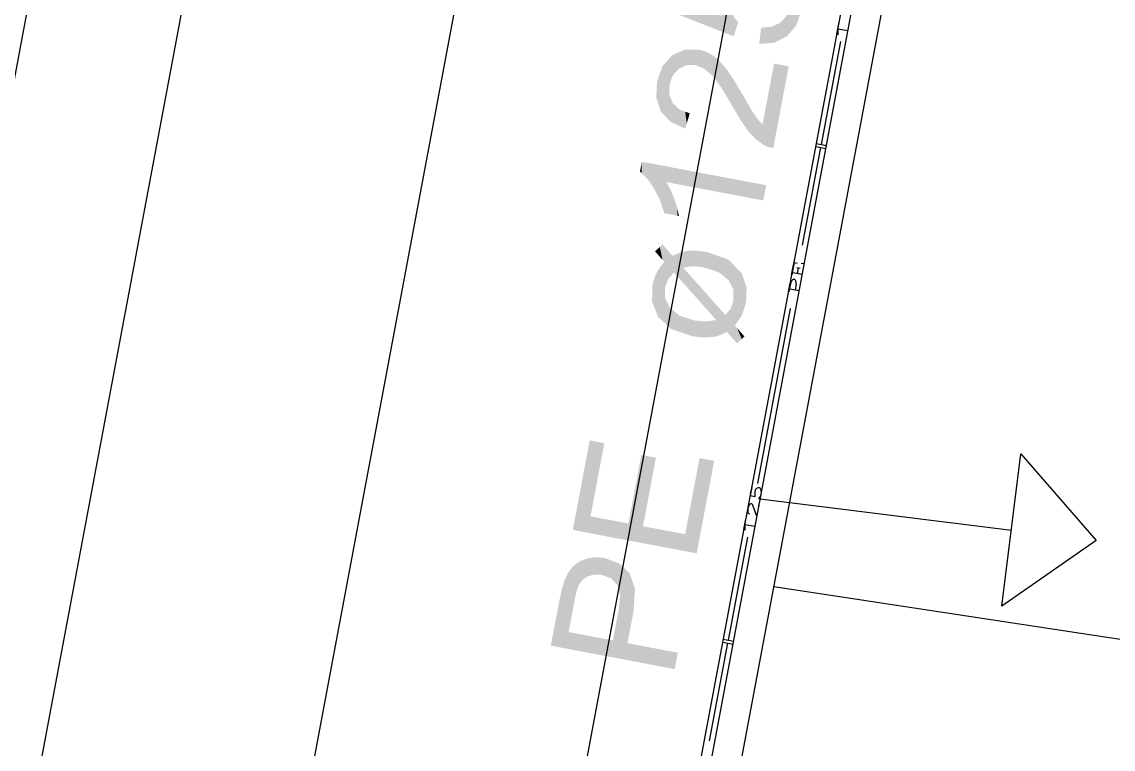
# Model space of a CAD drawing. Header units: inches. Extents: x 0.0008 to 0.0144, y 0.0003 to 0.0113.
# Drawn here: x 0.005938 to 0.006449, y 0.002735 to 0.003075 of the extents above; entities that cross this region are included whole.
import ezdxf

# ---------------------------------------------------------------- set-up
doc = ezdxf.new("R2010")
doc.units = ezdxf.units.IN
doc.header["$MEASUREMENT"] = 0
doc.linetypes.add('STRICHPUNKT', pattern=[25.4, 12.7, -6.35, 0, -6.35])
doc.layers.add('Standard', color=7, linetype='Continuous')

# ---------------------------------------------------------------- blocks, each defined once
blk = doc.blocks.new('*U659')
at = {"layer": 'Standard', "color": 4, "linetype": 'ByBlock'}
for points in [[(0.157439, 0.071407), (0.157416, 0.071665), (0.157439, 0.071683)], [(0.157448, 0.071419), (0.157439, 0.071683), (0.157448, 0.071689)], [(0.157484, 0.07147), (0.157448, 0.071689), (0.157484, 0.071704)], [(0.157539, 0.071506), (0.157484, 0.071704), (0.157539, 0.071725)], [(0.15755, 0.071513), (0.157539, 0.071725), (0.15755, 0.071727)], [(0.157629, 0.071534), (0.15755, 0.071727), (0.157629, 0.071739)], [(0.157642, 0.071534), (0.157629, 0.071739), (0.157642, 0.071741)], [(0.157629, 0.071534), (0.157629, 0.071739), (0.157642, 0.071534)], [(0.157642, 0.071534), (0.157642, 0.071741), (0.157716, 0.07153)], [(0.157716, 0.07153), (0.157716, 0.071735), (0.157748, 0.071518)], [(0.157748, 0.071518), (0.157748, 0.071732), (0.157826, 0.071489)], [(0.157826, 0.071489), (0.157826, 0.071703), (0.157847, 0.071467)], [(0.157847, 0.071467), (0.157847, 0.071695), (0.157899, 0.071413)], [(0.157316, 0.070649), (0.157271, 0.071466), (0.157316, 0.07156)], [(0.15732, 0.070648), (0.157316, 0.07156), (0.15732, 0.071565)], [(0.157316, 0.070649), (0.157316, 0.07156), (0.15732, 0.070648)], [(0.157375, 0.071139), (0.15732, 0.071565), (0.157375, 0.071634)], [(0.157391, 0.071227), (0.157375, 0.071634), (0.157391, 0.071647)], [(0.157416, 0.071338), (0.157391, 0.071647), (0.157416, 0.071665)], [(0.157899, 0.071413), (0.157899, 0.071676), (0.157916, 0.071353)], [(0.157916, 0.071353), (0.157916, 0.071669), (0.157919, 0.071344)], [(0.157919, 0.071344), (0.157919, 0.071667), (0.157933, 0.071297)], [(0.157933, 0.070532), (0.157933, 0.071655), (0.158021, 0.070516)], [(0.157271, 0.070657), (0.157243, 0.071373), (0.157271, 0.071466)], [(0.157271, 0.070657), (0.157271, 0.071466), (0.157316, 0.070649)], [(0.157243, 0.070663), (0.157214, 0.071244), (0.157243, 0.071373)], [(0.157243, 0.070663), (0.157243, 0.071373), (0.157271, 0.070657)], [(0.157933, 0.070532), (0.157919, 0.071132), (0.157933, 0.071297)], [(0.157214, 0.070668), (0.157109, 0.070688), (0.157214, 0.071244)], [(0.157214, 0.070668), (0.157214, 0.071244), (0.157243, 0.070663)], [(0.157916, 0.070535), (0.157899, 0.071027), (0.157916, 0.071118)], [(0.157919, 0.070535), (0.157916, 0.071118), (0.157919, 0.071132)], [(0.157916, 0.070535), (0.157916, 0.071118), (0.157919, 0.070535)], [(0.157919, 0.070535), (0.157919, 0.071132), (0.157933, 0.070532)], [(0.157899, 0.070539), (0.157847, 0.070751), (0.157899, 0.071027)], [(0.157899, 0.070539), (0.157899, 0.071027), (0.157916, 0.070535)], [(0.15732, 0.070648), (0.15732, 0.07085), (0.157375, 0.070638)], [(0.157375, 0.070638), (0.157375, 0.07084), (0.157391, 0.070635)], [(0.157391, 0.070635), (0.157391, 0.070837), (0.157416, 0.07063)], [(0.157416, 0.07063), (0.157416, 0.070832), (0.157439, 0.070626)], [(0.157439, 0.070626), (0.157439, 0.070828), (0.157448, 0.070624)], [(0.157448, 0.070624), (0.157448, 0.070826), (0.157484, 0.070617)], [(0.157484, 0.070617), (0.157484, 0.070819), (0.157539, 0.070607)], [(0.157539, 0.070607), (0.157539, 0.070809), (0.15755, 0.070605)], [(0.15755, 0.070605), (0.15755, 0.070807), (0.157629, 0.07059)], [(0.157629, 0.07059), (0.157629, 0.070792), (0.157642, 0.070587)], [(0.157642, 0.070587), (0.157642, 0.070789), (0.157716, 0.070573)], [(0.157716, 0.070573), (0.157716, 0.070775), (0.157748, 0.070567)], [(0.157748, 0.070567), (0.157748, 0.070769), (0.157826, 0.070552)], [(0.157826, 0.070552), (0.157826, 0.070755), (0.157847, 0.070549)], [(0.157847, 0.070549), (0.157847, 0.070751), (0.157899, 0.070539)], [(0.158021, 0.070516), (0.158021, 0.070718), (0.158044, 0.070511)], [(0.158044, 0.070511), (0.158044, 0.070713), (0.158093, 0.070502)], [(0.158093, 0.070502), (0.158093, 0.070704), (0.15811, 0.070499)], [(0.15811, 0.070499), (0.15811, 0.070701), (0.158583, 0.070409)], [(0.158583, 0.070409), (0.15811, 0.070701), (0.158583, 0.070611)]]:
    blk.add_solid(points, dxfattribs=at)
at = {"layer": 'Standard', "color": 4, "linetype": 'ByBlock', "extrusion": (0, 0, -1)}
for points in [[(-0.157439, 0.071407), (-0.157439, 0.071683), (-0.157448, 0.071419)], [(-0.157448, 0.071419), (-0.157448, 0.071689), (-0.157484, 0.07147)], [(-0.157484, 0.07147), (-0.157484, 0.071704), (-0.157539, 0.071506)], [(-0.157539, 0.071506), (-0.157539, 0.071725), (-0.15755, 0.071513)], [(-0.15755, 0.071513), (-0.15755, 0.071727), (-0.157629, 0.071534)], [(-0.157716, 0.07153), (-0.157642, 0.071741), (-0.157716, 0.071735)], [(-0.157748, 0.071518), (-0.157716, 0.071735), (-0.157748, 0.071732)], [(-0.157826, 0.071489), (-0.157748, 0.071732), (-0.157826, 0.071703)], [(-0.157847, 0.071467), (-0.157826, 0.071703), (-0.157847, 0.071695)], [(-0.157899, 0.071413), (-0.157847, 0.071695), (-0.157899, 0.071676)], [(-0.15732, 0.07085), (-0.15732, 0.071565), (-0.157375, 0.071139)], [(-0.157375, 0.071139), (-0.157375, 0.071634), (-0.157391, 0.071227)], [(-0.157391, 0.071227), (-0.157391, 0.071647), (-0.157416, 0.071338)], [(-0.157416, 0.071338), (-0.157416, 0.071665), (-0.157439, 0.071407)], [(-0.157916, 0.071353), (-0.157899, 0.071676), (-0.157916, 0.071669)], [(-0.157919, 0.071344), (-0.157916, 0.071669), (-0.157919, 0.071667)], [(-0.157933, 0.071297), (-0.157919, 0.071667), (-0.157933, 0.071655)], [(-0.158021, 0.070516), (-0.157933, 0.071655), (-0.158021, 0.071574)], [(-0.158021, 0.070718), (-0.158021, 0.071574), (-0.158044, 0.070842)], [(-0.158044, 0.070842), (-0.158021, 0.071574), (-0.158044, 0.071552)], [(-0.158044, 0.070842), (-0.158044, 0.071552), (-0.158093, 0.071096)], [(-0.158093, 0.071096), (-0.158044, 0.071552), (-0.158093, 0.071416)], [(-0.158093, 0.071096), (-0.158093, 0.071416), (-0.15811, 0.071366)], [(-0.157375, 0.070638), (-0.15732, 0.07085), (-0.157375, 0.07084)], [(-0.157391, 0.070635), (-0.157375, 0.07084), (-0.157391, 0.070837)], [(-0.157416, 0.07063), (-0.157391, 0.070837), (-0.157416, 0.070832)], [(-0.157439, 0.070626), (-0.157416, 0.070832), (-0.157439, 0.070828)], [(-0.157448, 0.070624), (-0.157439, 0.070828), (-0.157448, 0.070826)], [(-0.157484, 0.070617), (-0.157448, 0.070826), (-0.157484, 0.070819)], [(-0.157539, 0.070607), (-0.157484, 0.070819), (-0.157539, 0.070809)], [(-0.15755, 0.070605), (-0.157539, 0.070809), (-0.15755, 0.070807)], [(-0.157629, 0.07059), (-0.15755, 0.070807), (-0.157629, 0.070792)], [(-0.157642, 0.070587), (-0.157629, 0.070792), (-0.157642, 0.070789)], [(-0.157716, 0.070573), (-0.157642, 0.070789), (-0.157716, 0.070775)], [(-0.157748, 0.070567), (-0.157716, 0.070775), (-0.157748, 0.070769)], [(-0.157826, 0.070552), (-0.157748, 0.070769), (-0.157826, 0.070755)], [(-0.157847, 0.070549), (-0.157826, 0.070755), (-0.157847, 0.070751)], [(-0.158044, 0.070511), (-0.158021, 0.070718), (-0.158044, 0.070713)], [(-0.158093, 0.070502), (-0.158044, 0.070713), (-0.158093, 0.070704)], [(-0.15811, 0.070499), (-0.158093, 0.070704), (-0.15811, 0.070701)], [(-0.158583, 0.070409), (-0.158583, 0.070611), (-0.15862, 0.070604)]]:
    blk.add_solid(points, dxfattribs=at)
blk = doc.blocks.new('*U660')
at = {"layer": 'Standard', "color": 4, "linetype": 'ByBlock'}
for points in [[(0.157571, 0.072027), (0.15737, 0.072065), (0.157571, 0.073131)], [(0.157571, 0.072027), (0.157571, 0.073131), (0.157581, 0.072025)], [(0.158186, 0.071911), (0.158032, 0.072142), (0.158186, 0.072957)], [(0.158186, 0.071911), (0.158186, 0.072957), (0.158205, 0.071907)], [(0.158878, 0.071967), (0.158844, 0.07274), (0.158878, 0.07292)], [(0.158844, 0.071787), (0.158707, 0.072015), (0.158844, 0.07274)], [(0.157581, 0.072025), (0.157581, 0.072227), (0.157745, 0.071994)], [(0.157745, 0.071994), (0.157745, 0.072196), (0.158032, 0.07194)], [(0.158032, 0.07194), (0.157745, 0.072196), (0.158032, 0.072142)], [(0.158032, 0.07194), (0.158032, 0.072142), (0.158186, 0.071911)], [(0.158205, 0.071907), (0.158205, 0.072109), (0.158359, 0.071878)], [(0.158359, 0.071878), (0.158359, 0.07208), (0.158707, 0.071813)], [(0.158707, 0.071813), (0.158359, 0.07208), (0.158707, 0.072015)], [(0.158707, 0.071813), (0.158707, 0.072015), (0.158844, 0.071787)]]:
    blk.add_solid(points, dxfattribs=at)
at = {"layer": 'Standard', "color": 4, "linetype": 'ByBlock', "extrusion": (0, 0, -1)}
for points in [[(-0.157581, 0.072025), (-0.157571, 0.073131), (-0.157581, 0.073129)], [(-0.157581, 0.072227), (-0.157581, 0.073129), (-0.157745, 0.073098)], [(-0.158205, 0.071907), (-0.158186, 0.072957), (-0.158205, 0.072954)], [(-0.158205, 0.072109), (-0.158205, 0.072954), (-0.158359, 0.072925)], [(-0.158878, 0.071967), (-0.158878, 0.07292), (-0.159052, 0.072887)], [(-0.158844, 0.071787), (-0.158844, 0.07274), (-0.158878, 0.071967)], [(-0.157745, 0.071994), (-0.157581, 0.072227), (-0.157745, 0.072196)], [(-0.158359, 0.071878), (-0.158205, 0.072109), (-0.158359, 0.07208)]]:
    blk.add_solid(points, dxfattribs=at)
blk = doc.blocks.new('*U661')
at = {"layer": 'Standard', "color": 4, "linetype": 'ByBlock'}
for points in [[(0.158438, 0.075279), (0.158405, 0.075432), (0.158438, 0.075462)], [(0.158438, 0.075279), (0.158438, 0.075462), (0.158459, 0.075255)], [(0.158365, 0.075361), (0.158349, 0.075379), (0.158365, 0.075394)], [(0.158385, 0.075338), (0.158365, 0.075394), (0.158385, 0.075413)], [(0.158365, 0.075361), (0.158365, 0.075394), (0.158385, 0.075338)], [(0.158405, 0.075315), (0.158385, 0.075413), (0.158405, 0.075432)], [(0.158385, 0.075338), (0.158385, 0.075413), (0.158405, 0.075315)], [(0.158405, 0.075315), (0.158405, 0.075432), (0.158438, 0.075279)], [(0.158459, 0.074531), (0.158459, 0.075438), (0.158466, 0.074525)], [(0.158573, 0.075128), (0.158556, 0.075328), (0.158573, 0.075335)], [(0.158641, 0.075052), (0.158573, 0.075335), (0.158641, 0.075363)], [(0.158573, 0.075128), (0.158573, 0.075335), (0.158641, 0.075052)], [(0.158649, 0.075043), (0.158641, 0.075363), (0.158649, 0.075366)], [(0.158641, 0.075052), (0.158641, 0.075363), (0.158649, 0.075043)], [(0.158684, 0.075003), (0.158649, 0.075366), (0.158684, 0.075374)], [(0.158649, 0.075043), (0.158649, 0.075366), (0.158684, 0.075003)], [(0.158729, 0.075193), (0.158684, 0.075374), (0.158729, 0.075385)], [(0.158747, 0.075197), (0.158729, 0.075385), (0.158747, 0.075386)], [(0.158794, 0.0752), (0.158747, 0.075386), (0.158794, 0.075387)], [(0.158796, 0.075201), (0.158794, 0.075387), (0.158796, 0.075387)], [(0.158796, 0.075201), (0.158796, 0.075387), (0.158815, 0.0752)], [(0.158815, 0.0752), (0.158796, 0.075387), (0.158815, 0.075387)], [(0.158842, 0.075199), (0.158815, 0.075387), (0.158842, 0.075388)], [(0.158815, 0.0752), (0.158815, 0.075387), (0.158842, 0.075199)], [(0.158842, 0.075199), (0.158842, 0.075388), (0.158861, 0.075198)], [(0.158861, 0.075198), (0.158861, 0.075386), (0.158928, 0.075188)], [(0.158928, 0.075188), (0.158928, 0.075377), (0.158933, 0.075187)], [(0.158933, 0.075187), (0.158933, 0.075377), (0.158956, 0.07518)], [(0.158956, 0.07518), (0.158956, 0.075374), (0.15897, 0.075175)], [(0.15897, 0.075175), (0.15897, 0.075372), (0.15905, 0.075149)], [(0.15905, 0.075149), (0.15905, 0.075343), (0.159077, 0.07514)], [(0.159077, 0.07514), (0.159077, 0.075333), (0.159108, 0.07513)], [(0.159108, 0.07513), (0.159108, 0.075322), (0.159125, 0.075117)], [(0.158438, 0.074551), (0.158405, 0.075186), (0.158438, 0.075228)], [(0.158459, 0.074531), (0.158438, 0.075228), (0.158459, 0.075255)], [(0.158438, 0.074551), (0.158438, 0.075228), (0.158459, 0.074531)], [(0.159125, 0.075117), (0.159125, 0.075316), (0.159185, 0.075068)], [(0.159185, 0.075068), (0.159185, 0.075294), (0.159203, 0.075054)], [(0.159203, 0.075054), (0.159203, 0.075287), (0.159223, 0.075038)], [(0.159223, 0.075038), (0.159223, 0.07528), (0.159223, 0.075038)], [(0.159223, 0.075038), (0.159223, 0.07528), (0.159248, 0.074987)], [(0.159248, 0.074987), (0.159248, 0.075254), (0.159281, 0.074921)], [(0.159281, 0.074921), (0.159281, 0.075221), (0.159282, 0.074788)], [(0.159282, 0.074333), (0.159282, 0.07522), (0.159298, 0.074315)], [(0.158349, 0.074691), (0.158335, 0.07505), (0.158349, 0.075083)], [(0.158365, 0.074651), (0.158349, 0.075083), (0.158365, 0.07512)], [(0.158349, 0.074691), (0.158349, 0.075083), (0.158365, 0.074651)], [(0.158385, 0.0746), (0.158365, 0.07512), (0.158385, 0.075153)], [(0.158365, 0.074651), (0.158365, 0.07512), (0.158385, 0.0746)], [(0.158405, 0.074581), (0.158385, 0.075153), (0.158405, 0.075186)], [(0.158385, 0.0746), (0.158385, 0.075153), (0.158405, 0.074581)], [(0.158405, 0.074581), (0.158405, 0.075186), (0.158438, 0.074551)], [(0.158684, 0.075003), (0.158684, 0.075185), (0.158729, 0.074953)], [(0.158729, 0.074953), (0.158729, 0.075135), (0.158747, 0.074933)], [(0.158747, 0.074933), (0.158747, 0.075115), (0.158794, 0.074879)], [(0.158794, 0.074879), (0.158794, 0.075062), (0.158796, 0.074877)], [(0.158796, 0.074877), (0.158796, 0.07506), (0.158815, 0.074857)], [(0.158315, 0.074777), (0.158314, 0.074779), (0.158315, 0.074972)], [(0.158335, 0.074726), (0.158315, 0.074972), (0.158335, 0.07505)], [(0.158315, 0.074777), (0.158315, 0.074972), (0.158335, 0.074726)], [(0.158335, 0.074726), (0.158335, 0.07505), (0.158349, 0.074691)], [(0.158466, 0.074525), (0.158466, 0.07495), (0.158469, 0.074522)], [(0.158815, 0.074857), (0.158815, 0.075039), (0.158842, 0.074826)], [(0.158842, 0.074826), (0.158842, 0.075008), (0.158861, 0.074805)], [(0.158861, 0.074805), (0.158861, 0.074988), (0.158928, 0.074729)], [(0.158469, 0.074522), (0.158469, 0.074822), (0.158503, 0.074491)], [(0.158928, 0.074729), (0.158928, 0.074912), (0.158933, 0.074724)], [(0.158933, 0.074724), (0.158933, 0.074907), (0.158956, 0.074698)], [(0.158956, 0.074698), (0.158956, 0.074881), (0.15897, 0.074683)], [(0.15897, 0.074683), (0.15897, 0.074865), (0.15905, 0.074592)], [(0.158503, 0.074491), (0.158503, 0.074754), (0.158526, 0.074469)], [(0.158526, 0.074469), (0.158526, 0.074706), (0.158541, 0.074455)], [(0.158541, 0.074455), (0.158541, 0.074694), (0.158556, 0.07445)], [(0.158556, 0.07445), (0.158556, 0.074682), (0.158573, 0.074445)], [(0.158573, 0.074445), (0.158573, 0.074668), (0.158641, 0.074421)], [(0.15905, 0.074592), (0.15905, 0.074774), (0.159077, 0.074562)], [(0.159223, 0.074399), (0.159203, 0.074644), (0.159223, 0.074668)], [(0.159248, 0.074371), (0.159223, 0.074668), (0.159248, 0.074698)], [(0.159223, 0.074399), (0.159223, 0.074668), (0.159223, 0.074399)], [(0.159223, 0.074399), (0.159223, 0.074668), (0.159223, 0.074668)], [(0.159223, 0.074399), (0.159223, 0.074668), (0.159248, 0.074371)], [(0.159281, 0.074334), (0.159248, 0.074698), (0.159281, 0.074786)], [(0.159248, 0.074371), (0.159248, 0.074698), (0.159281, 0.074334)], [(0.159282, 0.074333), (0.159281, 0.074786), (0.159282, 0.074788)], [(0.159281, 0.074334), (0.159281, 0.074786), (0.159282, 0.074333)], [(0.158641, 0.074421), (0.158641, 0.074614), (0.158649, 0.074419)], [(0.158649, 0.074419), (0.158649, 0.074611), (0.158684, 0.074407)], [(0.158684, 0.074407), (0.158684, 0.0746), (0.158729, 0.074391)], [(0.158729, 0.074391), (0.158729, 0.074585), (0.158747, 0.074385)], [(0.158747, 0.074385), (0.158747, 0.07458), (0.158794, 0.074369)], [(0.158794, 0.074369), (0.158794, 0.074564), (0.158796, 0.074369)], [(0.158796, 0.074369), (0.158796, 0.074564), (0.158815, 0.074367)], [(0.158815, 0.074367), (0.158815, 0.074558), (0.158842, 0.074364)], [(0.158842, 0.074364), (0.158842, 0.074555), (0.158861, 0.074362)], [(0.158861, 0.074362), (0.158861, 0.074554), (0.158928, 0.074354)], [(0.15897, 0.074357), (0.158956, 0.074545), (0.15897, 0.074547)], [(0.15905, 0.074362), (0.15897, 0.074547), (0.15905, 0.074559)], [(0.159077, 0.07437), (0.15905, 0.074559), (0.159077, 0.074562)], [(0.159203, 0.074421), (0.159185, 0.074623), (0.159203, 0.074644)], [(0.159203, 0.074421), (0.159203, 0.074644), (0.159223, 0.074399)], [(0.159298, 0.074315), (0.159298, 0.074498), (0.159324, 0.074285)]]:
    blk.add_solid(points, dxfattribs=at)
at = {"layer": 'Standard', "color": 4, "linetype": 'ByBlock', "extrusion": (0, 0, -1)}
for points in [[(-0.158459, 0.075255), (-0.158438, 0.075462), (-0.158459, 0.075438)], [(-0.158466, 0.074525), (-0.158459, 0.075438), (-0.158466, 0.07543)], [(-0.158466, 0.07495), (-0.158466, 0.07543), (-0.158469, 0.074957)], [(-0.158469, 0.074957), (-0.158466, 0.07543), (-0.158469, 0.075427)], [(-0.158469, 0.074957), (-0.158469, 0.075427), (-0.158503, 0.075045)], [(-0.158503, 0.075045), (-0.158469, 0.075427), (-0.158503, 0.075389)], [(-0.158503, 0.075045), (-0.158503, 0.075389), (-0.158526, 0.075073)], [(-0.158526, 0.075073), (-0.158503, 0.075389), (-0.158526, 0.075362)], [(-0.158526, 0.075073), (-0.158526, 0.075362), (-0.158541, 0.075091)], [(-0.158541, 0.075091), (-0.158526, 0.075362), (-0.158541, 0.075345)], [(-0.158541, 0.075091), (-0.158541, 0.075345), (-0.158556, 0.075109)], [(-0.158556, 0.075109), (-0.158541, 0.075345), (-0.158556, 0.075328)], [(-0.158556, 0.075109), (-0.158556, 0.075328), (-0.158573, 0.075128)], [(-0.158684, 0.075185), (-0.158684, 0.075374), (-0.158729, 0.075193)], [(-0.158729, 0.075193), (-0.158729, 0.075385), (-0.158747, 0.075197)], [(-0.158747, 0.075197), (-0.158747, 0.075386), (-0.158794, 0.0752)], [(-0.158794, 0.0752), (-0.158794, 0.075387), (-0.158796, 0.075201)], [(-0.158861, 0.075198), (-0.158842, 0.075388), (-0.158861, 0.075386)], [(-0.158928, 0.075188), (-0.158861, 0.075386), (-0.158928, 0.075377)], [(-0.158933, 0.075187), (-0.158928, 0.075377), (-0.158933, 0.075377)], [(-0.158956, 0.07518), (-0.158933, 0.075377), (-0.158956, 0.075374)], [(-0.15897, 0.075175), (-0.158956, 0.075374), (-0.15897, 0.075372)], [(-0.15905, 0.075149), (-0.15897, 0.075372), (-0.15905, 0.075343)], [(-0.159077, 0.07514), (-0.15905, 0.075343), (-0.159077, 0.075333)], [(-0.159108, 0.07513), (-0.159077, 0.075333), (-0.159108, 0.075322)], [(-0.159125, 0.075117), (-0.159108, 0.075322), (-0.159125, 0.075316)], [(-0.159185, 0.075068), (-0.159125, 0.075316), (-0.159185, 0.075294)], [(-0.159203, 0.075054), (-0.159185, 0.075294), (-0.159203, 0.075287)], [(-0.159223, 0.075038), (-0.159203, 0.075287), (-0.159223, 0.07528)], [(-0.159223, 0.075038), (-0.159223, 0.07528), (-0.159223, 0.07528)], [(-0.159248, 0.074987), (-0.159223, 0.07528), (-0.159248, 0.075254)], [(-0.159281, 0.074921), (-0.159248, 0.075254), (-0.159281, 0.075221)], [(-0.159282, 0.074788), (-0.159281, 0.075221), (-0.159282, 0.07522)], [(-0.159298, 0.074315), (-0.159282, 0.07522), (-0.159298, 0.075203)], [(-0.159298, 0.074498), (-0.159298, 0.075203), (-0.159324, 0.074535)], [(-0.159324, 0.074535), (-0.159298, 0.075203), (-0.159324, 0.075176)], [(-0.158729, 0.074953), (-0.158684, 0.075185), (-0.158729, 0.075135)], [(-0.158747, 0.074933), (-0.158729, 0.075135), (-0.158747, 0.075115)], [(-0.158794, 0.074879), (-0.158747, 0.075115), (-0.158794, 0.075062)], [(-0.158796, 0.074877), (-0.158794, 0.075062), (-0.158796, 0.07506)], [(-0.158815, 0.074857), (-0.158796, 0.07506), (-0.158815, 0.075039)], [(-0.159324, 0.074535), (-0.159324, 0.075176), (-0.159381, 0.074615)], [(-0.159381, 0.074615), (-0.159324, 0.075176), (-0.159381, 0.075118)], [(-0.159381, 0.074615), (-0.159381, 0.075118), (-0.159383, 0.074618)], [(-0.159383, 0.074618), (-0.159381, 0.075118), (-0.159383, 0.075112)], [(-0.159383, 0.074618), (-0.159383, 0.075112), (-0.159413, 0.07471)], [(-0.159413, 0.07471), (-0.159383, 0.075112), (-0.159413, 0.075022)], [(-0.158469, 0.074522), (-0.158466, 0.07495), (-0.158469, 0.074822)], [(-0.158842, 0.074826), (-0.158815, 0.075039), (-0.158842, 0.075008)], [(-0.158861, 0.074805), (-0.158842, 0.075008), (-0.158861, 0.074988)], [(-0.158928, 0.074729), (-0.158861, 0.074988), (-0.158928, 0.074912)], [(-0.159413, 0.07471), (-0.159413, 0.075022), (-0.159432, 0.074765)], [(-0.159432, 0.074765), (-0.159413, 0.075022), (-0.159432, 0.074968)], [(-0.159432, 0.074765), (-0.159432, 0.074968), (-0.159438, 0.07495)], [(-0.158503, 0.074491), (-0.158469, 0.074822), (-0.158503, 0.074754)], [(-0.158933, 0.074724), (-0.158928, 0.074912), (-0.158933, 0.074907)], [(-0.158956, 0.074698), (-0.158933, 0.074907), (-0.158956, 0.074881)], [(-0.15897, 0.074683), (-0.158956, 0.074881), (-0.15897, 0.074865)], [(-0.15905, 0.074592), (-0.15897, 0.074865), (-0.15905, 0.074774)], [(-0.158526, 0.074469), (-0.158503, 0.074754), (-0.158526, 0.074706)], [(-0.158541, 0.074455), (-0.158526, 0.074706), (-0.158541, 0.074694)], [(-0.158556, 0.07445), (-0.158541, 0.074694), (-0.158556, 0.074682)], [(-0.158573, 0.074445), (-0.158556, 0.074682), (-0.158573, 0.074668)], [(-0.158641, 0.074421), (-0.158573, 0.074668), (-0.158641, 0.074614)], [(-0.159077, 0.074562), (-0.15905, 0.074774), (-0.159077, 0.074745)], [(-0.159077, 0.07437), (-0.159077, 0.074745), (-0.159108, 0.074378)], [(-0.159108, 0.074378), (-0.159077, 0.074745), (-0.159108, 0.07471)], [(-0.159108, 0.074378), (-0.159108, 0.07471), (-0.159125, 0.074383)], [(-0.159125, 0.074383), (-0.159108, 0.07471), (-0.159125, 0.074691)], [(-0.159125, 0.074383), (-0.159125, 0.074691), (-0.159185, 0.074412)], [(-0.159185, 0.074412), (-0.159125, 0.074691), (-0.159185, 0.074623)], [(-0.158649, 0.074419), (-0.158641, 0.074614), (-0.158649, 0.074611)], [(-0.158684, 0.074407), (-0.158649, 0.074611), (-0.158684, 0.0746)], [(-0.158729, 0.074391), (-0.158684, 0.0746), (-0.158729, 0.074585)], [(-0.158747, 0.074385), (-0.158729, 0.074585), (-0.158747, 0.07458)], [(-0.158794, 0.074369), (-0.158747, 0.07458), (-0.158794, 0.074564)], [(-0.158796, 0.074369), (-0.158794, 0.074564), (-0.158796, 0.074564)], [(-0.158815, 0.074367), (-0.158796, 0.074564), (-0.158815, 0.074558)], [(-0.158842, 0.074364), (-0.158815, 0.074558), (-0.158842, 0.074555)], [(-0.158861, 0.074362), (-0.158842, 0.074555), (-0.158861, 0.074554)], [(-0.158928, 0.074354), (-0.158861, 0.074554), (-0.158928, 0.074547)], [(-0.158928, 0.074354), (-0.158928, 0.074547), (-0.158933, 0.074355)], [(-0.158933, 0.074355), (-0.158928, 0.074547), (-0.158933, 0.074547)], [(-0.158933, 0.074355), (-0.158933, 0.074547), (-0.158956, 0.074356)], [(-0.158956, 0.074356), (-0.158933, 0.074547), (-0.158956, 0.074545)], [(-0.158956, 0.074356), (-0.158956, 0.074545), (-0.15897, 0.074357)], [(-0.15897, 0.074357), (-0.15897, 0.074547), (-0.15905, 0.074362)], [(-0.15905, 0.074362), (-0.15905, 0.074559), (-0.159077, 0.07437)], [(-0.159185, 0.074412), (-0.159185, 0.074623), (-0.159203, 0.074421)], [(-0.159324, 0.074285), (-0.159298, 0.074498), (-0.159324, 0.074468)], [(-0.159324, 0.074285), (-0.159324, 0.074468), (-0.159381, 0.074337)], [(-0.159381, 0.074337), (-0.159324, 0.074468), (-0.159381, 0.074404)], [(-0.159381, 0.074337), (-0.159381, 0.074404), (-0.159383, 0.074339)], [(-0.159383, 0.074339), (-0.159381, 0.074404), (-0.159383, 0.074401)], [(-0.159383, 0.074339), (-0.159383, 0.074401), (-0.159413, 0.074367)]]:
    blk.add_solid(points, dxfattribs=at)
blk = doc.blocks.new('*U662')
at = {"layer": 'Standard', "color": 4, "linetype": 'ByBlock'}
for points in [[(0.158191, 0.076308), (0.158169, 0.076329), (0.158191, 0.076446)], [(0.158191, 0.076308), (0.158191, 0.076446), (0.158255, 0.076246)], [(0.158255, 0.076246), (0.158255, 0.076434), (0.158336, 0.076131)], [(0.158336, 0.076131), (0.158336, 0.076419), (0.158407, 0.07599)], [(0.158407, 0.07599), (0.158407, 0.076405), (0.158459, 0.075833)], [(0.158459, 0.075833), (0.158459, 0.076395), (0.158484, 0.075828)], [(0.158484, 0.076203), (0.158484, 0.076391), (0.158532, 0.076194)], [(0.158532, 0.076194), (0.158532, 0.076382), (0.158576, 0.076186)], [(0.158576, 0.076186), (0.158576, 0.076373), (0.158612, 0.076179)], [(0.158612, 0.076179), (0.158612, 0.076367), (0.158634, 0.076175)], [(0.158634, 0.076175), (0.158634, 0.076362), (0.159637, 0.075985)], [(0.159637, 0.075985), (0.158634, 0.076362), (0.159637, 0.076173)], [(0.158484, 0.075828), (0.158484, 0.076203), (0.158532, 0.075819)], [(0.158532, 0.075819), (0.158532, 0.076116), (0.158576, 0.075811)], [(0.158576, 0.075811), (0.158576, 0.076008), (0.158612, 0.075804)], [(0.158612, 0.075804), (0.158612, 0.075897), (0.158634, 0.0758)]]:
    blk.add_solid(points, dxfattribs=at)
at = {"layer": 'Standard', "color": 4, "linetype": 'ByBlock', "extrusion": (0, 0, -1)}
for points in [[(-0.158255, 0.076246), (-0.158191, 0.076446), (-0.158255, 0.076434)], [(-0.158336, 0.076131), (-0.158255, 0.076434), (-0.158336, 0.076419)], [(-0.158407, 0.07599), (-0.158336, 0.076419), (-0.158407, 0.076405)], [(-0.158459, 0.075833), (-0.158407, 0.076405), (-0.158459, 0.076395)], [(-0.158484, 0.075828), (-0.158459, 0.076395), (-0.158484, 0.076391)], [(-0.158532, 0.076194), (-0.158484, 0.076391), (-0.158532, 0.076382)], [(-0.158576, 0.076186), (-0.158532, 0.076382), (-0.158576, 0.076373)], [(-0.158612, 0.076179), (-0.158576, 0.076373), (-0.158612, 0.076367)], [(-0.158634, 0.076175), (-0.158612, 0.076367), (-0.158634, 0.076362)], [(-0.158532, 0.075819), (-0.158484, 0.076203), (-0.158532, 0.076116)], [(-0.158576, 0.075811), (-0.158532, 0.076116), (-0.158576, 0.076008)], [(-0.159637, 0.075985), (-0.159637, 0.076173), (-0.159671, 0.076166)], [(-0.158612, 0.075804), (-0.158576, 0.076008), (-0.158612, 0.075897)]]:
    blk.add_solid(points, dxfattribs=at)
blk = doc.blocks.new('*U663')
at = {"layer": 'Standard', "color": 4, "linetype": 'ByBlock'}
for points in [[(0.158519, 0.076935), (0.158437, 0.077584), (0.158519, 0.077675)], [(0.158521, 0.077367), (0.158519, 0.077675), (0.158521, 0.077677)], [(0.158533, 0.077401), (0.158521, 0.077677), (0.158533, 0.077691)], [(0.158553, 0.077455), (0.158533, 0.077691), (0.158553, 0.077713)], [(0.15856, 0.077474), (0.158553, 0.077713), (0.15856, 0.077716)], [(0.158633, 0.077553), (0.15856, 0.077716), (0.158633, 0.077749)], [(0.15856, 0.077475), (0.15856, 0.077716), (0.15856, 0.077716)], [(0.158642, 0.077557), (0.158633, 0.077749), (0.158642, 0.077753)], [(0.158702, 0.077585), (0.158642, 0.077753), (0.158702, 0.07778)], [(0.158708, 0.077587), (0.158702, 0.07778), (0.158708, 0.07778)], [(0.158726, 0.077596), (0.158708, 0.07778), (0.158726, 0.07778)], [(0.158762, 0.077596), (0.158726, 0.07778), (0.158762, 0.077781)], [(0.158829, 0.077596), (0.158762, 0.077781), (0.158829, 0.077781)], [(0.158829, 0.077596), (0.158829, 0.077781), (0.158868, 0.07758)], [(0.158868, 0.07758), (0.158829, 0.077781), (0.158868, 0.077781)], [(0.158868, 0.07758), (0.158868, 0.077781), (0.15893, 0.077555)], [(0.15893, 0.077555), (0.15893, 0.077762), (0.158953, 0.077535)], [(0.158953, 0.077535), (0.158953, 0.077756), (0.159031, 0.07747)], [(0.159031, 0.07747), (0.159031, 0.077714), (0.159035, 0.077465)], [(0.159035, 0.077465), (0.159035, 0.077712), (0.159113, 0.07736)], [(0.158418, 0.077043), (0.158372, 0.077399), (0.158418, 0.077531)], [(0.158437, 0.077023), (0.158418, 0.077531), (0.158437, 0.077584)], [(0.158418, 0.077043), (0.158418, 0.077531), (0.158437, 0.077023)], [(0.158437, 0.077023), (0.158437, 0.077584), (0.158519, 0.076935)], [(0.159113, 0.07736), (0.159113, 0.077647), (0.159142, 0.077321)], [(0.159142, 0.077321), (0.159142, 0.077614), (0.159192, 0.077237)], [(0.159192, 0.077237), (0.159192, 0.077557), (0.159281, 0.077087)], [(0.159755, 0.076607), (0.159691, 0.077223), (0.159755, 0.07756)], [(0.159765, 0.076661), (0.159755, 0.07756), (0.159765, 0.077614)], [(0.158372, 0.07718), (0.158363, 0.077205), (0.158372, 0.077399)], [(0.158372, 0.07718), (0.158372, 0.077399), (0.158418, 0.077043)], [(0.159281, 0.077087), (0.159281, 0.077428), (0.159283, 0.077083)], [(0.159283, 0.077083), (0.159283, 0.077425), (0.159375, 0.076927)], [(0.159375, 0.076927), (0.159375, 0.07727), (0.159399, 0.076893)], [(0.158519, 0.076935), (0.158519, 0.077245), (0.158521, 0.076933)], [(0.158521, 0.076933), (0.158521, 0.07724), (0.158533, 0.07692)], [(0.158533, 0.07692), (0.158533, 0.077209), (0.158553, 0.076911)], [(0.158553, 0.076911), (0.158553, 0.07716), (0.15856, 0.076907)], [(0.15856, 0.076907), (0.15856, 0.077143), (0.15856, 0.076907)], [(0.15856, 0.076907), (0.15856, 0.077142), (0.158633, 0.076874)], [(0.159399, 0.076893), (0.159399, 0.07723), (0.159459, 0.076807)], [(0.159691, 0.076623), (0.159633, 0.076915), (0.159691, 0.077223)], [(0.159691, 0.076623), (0.159691, 0.077223), (0.159755, 0.076607)], [(0.158633, 0.076874), (0.158633, 0.077074), (0.158642, 0.07687)], [(0.158642, 0.07687), (0.158642, 0.077066), (0.158702, 0.076842)], [(0.158702, 0.076842), (0.158702, 0.077044), (0.158708, 0.07684)], [(0.159459, 0.076807), (0.159459, 0.077124), (0.159488, 0.076777)], [(0.159488, 0.076777), (0.159488, 0.077074), (0.159544, 0.076718)], [(0.159544, 0.076718), (0.159544, 0.076988), (0.159545, 0.076717)], [(0.159545, 0.076717), (0.159545, 0.076986), (0.159585, 0.076687)], [(0.159585, 0.076687), (0.159585, 0.076934), (0.159628, 0.076655)], [(0.159633, 0.076651), (0.159628, 0.076891), (0.159633, 0.076915)], [(0.159628, 0.076655), (0.159628, 0.076891), (0.159633, 0.076651)], [(0.159633, 0.076651), (0.159633, 0.076915), (0.159691, 0.076623)]]:
    blk.add_solid(points, dxfattribs=at)
at = {"layer": 'Standard', "color": 4, "linetype": 'ByBlock', "extrusion": (0, 0, -1)}
for points in [[(-0.158519, 0.077245), (-0.158519, 0.077675), (-0.158521, 0.077367)], [(-0.158521, 0.077367), (-0.158521, 0.077677), (-0.158533, 0.077401)], [(-0.158533, 0.077401), (-0.158533, 0.077691), (-0.158553, 0.077455)], [(-0.158553, 0.077455), (-0.158553, 0.077713), (-0.15856, 0.077474)], [(-0.15856, 0.077474), (-0.15856, 0.077716), (-0.15856, 0.077475)], [(-0.15856, 0.077475), (-0.15856, 0.077716), (-0.158633, 0.077553)], [(-0.158633, 0.077553), (-0.158633, 0.077749), (-0.158642, 0.077557)], [(-0.158642, 0.077557), (-0.158642, 0.077753), (-0.158702, 0.077585)], [(-0.158702, 0.077585), (-0.158702, 0.07778), (-0.158708, 0.077587)], [(-0.158708, 0.077587), (-0.158708, 0.07778), (-0.158726, 0.077596)], [(-0.158726, 0.077596), (-0.158726, 0.07778), (-0.158762, 0.077596)], [(-0.158762, 0.077596), (-0.158762, 0.077781), (-0.158829, 0.077596)], [(-0.15893, 0.077555), (-0.158868, 0.077781), (-0.15893, 0.077762)], [(-0.158953, 0.077535), (-0.15893, 0.077762), (-0.158953, 0.077756)], [(-0.159031, 0.07747), (-0.158953, 0.077756), (-0.159031, 0.077714)], [(-0.159035, 0.077465), (-0.159031, 0.077714), (-0.159035, 0.077712)], [(-0.159113, 0.07736), (-0.159035, 0.077712), (-0.159113, 0.077647)], [(-0.159142, 0.077321), (-0.159113, 0.077647), (-0.159142, 0.077614)], [(-0.159192, 0.077237), (-0.159142, 0.077614), (-0.159192, 0.077557)], [(-0.159281, 0.077087), (-0.159192, 0.077557), (-0.159281, 0.077428)], [(-0.159755, 0.076607), (-0.159755, 0.07756), (-0.159765, 0.076661)], [(-0.159765, 0.076661), (-0.159765, 0.077614), (-0.159939, 0.077581)], [(-0.159283, 0.077083), (-0.159281, 0.077428), (-0.159283, 0.077425)], [(-0.159375, 0.076927), (-0.159283, 0.077425), (-0.159375, 0.07727)], [(-0.159399, 0.076893), (-0.159375, 0.07727), (-0.159399, 0.07723)], [(-0.158521, 0.076933), (-0.158519, 0.077245), (-0.158521, 0.07724)], [(-0.158533, 0.07692), (-0.158521, 0.07724), (-0.158533, 0.077209)], [(-0.158553, 0.076911), (-0.158533, 0.077209), (-0.158553, 0.07716)], [(-0.15856, 0.076907), (-0.158553, 0.07716), (-0.15856, 0.077143)], [(-0.15856, 0.076907), (-0.15856, 0.077143), (-0.15856, 0.077142)], [(-0.158633, 0.076874), (-0.15856, 0.077142), (-0.158633, 0.077074)], [(-0.159459, 0.076807), (-0.159399, 0.07723), (-0.159459, 0.077124)], [(-0.158642, 0.07687), (-0.158633, 0.077074), (-0.158642, 0.077066)], [(-0.158702, 0.076842), (-0.158642, 0.077066), (-0.158702, 0.077044)], [(-0.158708, 0.07684), (-0.158702, 0.077044), (-0.158708, 0.077042)], [(-0.158708, 0.07684), (-0.158708, 0.077042), (-0.158726, 0.0769)], [(-0.158726, 0.0769), (-0.158708, 0.077042), (-0.158726, 0.077035)], [(-0.158726, 0.0769), (-0.158726, 0.077035), (-0.158762, 0.077022)], [(-0.159488, 0.076777), (-0.159459, 0.077124), (-0.159488, 0.077074)], [(-0.159544, 0.076718), (-0.159488, 0.077074), (-0.159544, 0.076988)], [(-0.159545, 0.076717), (-0.159544, 0.076988), (-0.159545, 0.076986)], [(-0.159585, 0.076687), (-0.159545, 0.076986), (-0.159585, 0.076934)], [(-0.159628, 0.076655), (-0.159585, 0.076934), (-0.159628, 0.076891)]]:
    blk.add_solid(points, dxfattribs=at)
blk = doc.blocks.new('*U664')
at = {"layer": 'Standard', "color": 4, "linetype": 'ByBlock'}
for points in [[(0.158693, 0.07817), (0.158555, 0.078224), (0.158693, 0.078958)], [(0.158693, 0.07817), (0.158693, 0.078958), (0.158755, 0.078146)], [(0.159463, 0.078642), (0.15938, 0.078815), (0.159463, 0.078849)], [(0.159498, 0.078655), (0.159498, 0.078849), (0.159589, 0.078653)], [(0.159589, 0.078653), (0.159589, 0.078847), (0.159609, 0.078652)], [(0.159609, 0.078652), (0.159609, 0.078847), (0.15964, 0.078651)], [(0.15964, 0.078651), (0.15964, 0.078847), (0.159661, 0.078644)], [(0.159661, 0.078644), (0.159661, 0.078846), (0.159738, 0.078617)], [(0.159242, 0.077956), (0.159163, 0.07865), (0.159242, 0.078728)], [(0.159247, 0.0784), (0.159242, 0.078728), (0.159247, 0.078734)], [(0.159257, 0.078427), (0.159247, 0.078734), (0.159257, 0.078744)], [(0.159285, 0.078501), (0.159257, 0.078744), (0.159285, 0.078772)], [(0.159291, 0.078516), (0.159285, 0.078772), (0.159291, 0.078778)], [(0.159292, 0.078518), (0.159291, 0.078778), (0.159292, 0.078779)], [(0.159293, 0.078523), (0.159292, 0.078779), (0.159293, 0.07878)], [(0.159339, 0.078569), (0.159293, 0.07878), (0.159339, 0.078798)], [(0.15938, 0.07861), (0.159339, 0.078798), (0.15938, 0.078815)], [(0.159738, 0.078617), (0.159738, 0.078819), (0.159766, 0.078606)], [(0.159766, 0.078606), (0.159766, 0.078809), (0.159783, 0.0786)], [(0.159783, 0.0786), (0.159783, 0.078803), (0.159837, 0.078553)], [(0.159837, 0.078553), (0.159837, 0.078784), (0.159842, 0.078549)], [(0.159842, 0.078549), (0.159842, 0.078782), (0.159885, 0.078512)], [(0.159885, 0.078512), (0.159885, 0.078747), (0.159905, 0.078469)], [(0.159905, 0.078469), (0.159905, 0.07873), (0.159915, 0.078448)], [(0.159915, 0.078448), (0.159915, 0.078721), (0.15994, 0.078397)], [(0.15994, 0.078397), (0.15994, 0.078701), (0.159942, 0.078272)], [(0.159136, 0.078182), (0.159096, 0.078478), (0.159136, 0.07858)], [(0.159163, 0.077986), (0.159136, 0.07858), (0.159163, 0.07865)], [(0.159136, 0.077997), (0.159136, 0.07858), (0.159163, 0.077986)], [(0.159163, 0.077986), (0.159163, 0.07865), (0.159242, 0.077956)], [(0.159096, 0.078318), (0.159093, 0.078331), (0.159096, 0.078478)], [(0.159096, 0.078318), (0.159096, 0.078478), (0.159136, 0.078182)], [(0.158755, 0.078146), (0.158755, 0.078336), (0.158866, 0.078103)], [(0.159242, 0.077956), (0.159242, 0.078315), (0.159247, 0.077953)], [(0.158866, 0.078103), (0.158866, 0.078291), (0.159093, 0.078014)], [(0.159093, 0.078014), (0.159093, 0.0782), (0.159096, 0.078012)], [(0.159096, 0.078012), (0.159096, 0.078198), (0.159136, 0.077997)], [(0.159247, 0.077953), (0.159247, 0.078286), (0.159257, 0.077949)], [(0.159257, 0.077949), (0.159257, 0.078234), (0.159285, 0.077939)], [(0.159905, 0.077931), (0.159885, 0.078151), (0.159905, 0.078174)], [(0.159915, 0.077936), (0.159905, 0.078174), (0.159915, 0.078202)], [(0.15994, 0.077964), (0.159915, 0.078202), (0.15994, 0.078268)], [(0.159942, 0.077966), (0.15994, 0.078268), (0.159942, 0.078272)], [(0.15964, 0.077852), (0.159609, 0.078041), (0.15964, 0.078044)], [(0.159661, 0.077853), (0.15964, 0.078044), (0.159661, 0.078046)], [(0.159738, 0.077859), (0.159661, 0.078046), (0.159738, 0.078053)], [(0.159766, 0.077861), (0.159738, 0.078053), (0.159766, 0.078066)], [(0.159783, 0.07787), (0.159766, 0.078066), (0.159783, 0.078074)], [(0.159837, 0.077897), (0.159783, 0.078074), (0.159837, 0.078099)], [(0.159842, 0.077899), (0.159837, 0.078099), (0.159842, 0.078104)], [(0.159885, 0.077921), (0.159842, 0.078104), (0.159885, 0.078151)]]:
    blk.add_solid(points, dxfattribs=at)
at = {"layer": 'Standard', "color": 4, "linetype": 'ByBlock', "extrusion": (0, 0, -1)}
for points in [[(-0.158755, 0.078146), (-0.158693, 0.078958), (-0.158755, 0.078946)], [(-0.158755, 0.078336), (-0.158755, 0.078946), (-0.158866, 0.078925)], [(-0.159463, 0.078642), (-0.159463, 0.078849), (-0.159498, 0.078655)], [(-0.159498, 0.078655), (-0.159463, 0.078849), (-0.159498, 0.078849)], [(-0.159589, 0.078653), (-0.159498, 0.078849), (-0.159589, 0.078847)], [(-0.159609, 0.078652), (-0.159589, 0.078847), (-0.159609, 0.078847)], [(-0.15964, 0.078651), (-0.159609, 0.078847), (-0.15964, 0.078847)], [(-0.159661, 0.078644), (-0.15964, 0.078847), (-0.159661, 0.078846)], [(-0.159738, 0.078617), (-0.159661, 0.078846), (-0.159738, 0.078819)], [(-0.159242, 0.078315), (-0.159242, 0.078728), (-0.159247, 0.0784)], [(-0.159247, 0.0784), (-0.159247, 0.078734), (-0.159257, 0.078427)], [(-0.159257, 0.078427), (-0.159257, 0.078744), (-0.159285, 0.078501)], [(-0.159285, 0.078501), (-0.159285, 0.078772), (-0.159291, 0.078516)], [(-0.159291, 0.078516), (-0.159291, 0.078778), (-0.159292, 0.078518)], [(-0.159292, 0.078518), (-0.159292, 0.078779), (-0.159293, 0.078523)], [(-0.159293, 0.078523), (-0.159293, 0.07878), (-0.159339, 0.078569)], [(-0.159339, 0.078569), (-0.159339, 0.078798), (-0.15938, 0.07861)], [(-0.15938, 0.07861), (-0.15938, 0.078815), (-0.159463, 0.078642)], [(-0.159766, 0.078606), (-0.159738, 0.078819), (-0.159766, 0.078809)], [(-0.159783, 0.0786), (-0.159766, 0.078809), (-0.159783, 0.078803)], [(-0.159837, 0.078553), (-0.159783, 0.078803), (-0.159837, 0.078784)], [(-0.159842, 0.078549), (-0.159837, 0.078784), (-0.159842, 0.078782)], [(-0.159885, 0.078512), (-0.159842, 0.078782), (-0.159885, 0.078747)], [(-0.159905, 0.078469), (-0.159885, 0.078747), (-0.159905, 0.07873)], [(-0.159915, 0.078448), (-0.159905, 0.07873), (-0.159915, 0.078721)], [(-0.15994, 0.078397), (-0.159915, 0.078721), (-0.15994, 0.078701)], [(-0.159942, 0.078272), (-0.15994, 0.078701), (-0.159942, 0.0787)], [(-0.159942, 0.077966), (-0.159942, 0.0787), (-0.159984, 0.078016)], [(-0.159984, 0.078016), (-0.159942, 0.0787), (-0.159984, 0.078664)], [(-0.159984, 0.078016), (-0.159984, 0.078664), (-0.160028, 0.078066)], [(-0.160028, 0.078066), (-0.159984, 0.078664), (-0.160028, 0.078583)], [(-0.160028, 0.078066), (-0.160028, 0.078583), (-0.160087, 0.078236)], [(-0.160087, 0.078236), (-0.160028, 0.078583), (-0.160087, 0.078471)], [(-0.160087, 0.078236), (-0.160087, 0.078471), (-0.16009, 0.078244)], [(-0.158866, 0.078103), (-0.158755, 0.078336), (-0.158866, 0.078291)], [(-0.159247, 0.077953), (-0.159242, 0.078315), (-0.159247, 0.078286)], [(-0.159093, 0.078014), (-0.158866, 0.078291), (-0.159093, 0.0782)], [(-0.159096, 0.078012), (-0.159093, 0.0782), (-0.159096, 0.078198)], [(-0.159136, 0.077997), (-0.159096, 0.078198), (-0.159136, 0.078182)], [(-0.159257, 0.077949), (-0.159247, 0.078286), (-0.159257, 0.078234)], [(-0.159285, 0.077939), (-0.159257, 0.078234), (-0.159285, 0.078175)], [(-0.159285, 0.077939), (-0.159285, 0.078175), (-0.159291, 0.077956)], [(-0.159291, 0.077956), (-0.159285, 0.078175), (-0.159291, 0.078162)], [(-0.159905, 0.077931), (-0.159905, 0.078174), (-0.159915, 0.077936)], [(-0.159915, 0.077936), (-0.159915, 0.078202), (-0.15994, 0.077964)], [(-0.15994, 0.077964), (-0.15994, 0.078268), (-0.159942, 0.077966)], [(-0.159291, 0.077956), (-0.159291, 0.078162), (-0.159292, 0.077959)], [(-0.159292, 0.077959), (-0.159291, 0.078162), (-0.159292, 0.078161)], [(-0.159292, 0.077959), (-0.159292, 0.078161), (-0.159293, 0.077965)], [(-0.159293, 0.077965), (-0.159292, 0.078161), (-0.159293, 0.078159)], [(-0.159293, 0.077965), (-0.159293, 0.078159), (-0.159339, 0.078104)], [(-0.15964, 0.077852), (-0.15964, 0.078044), (-0.159661, 0.077853)], [(-0.159661, 0.077853), (-0.159661, 0.078046), (-0.159738, 0.077859)], [(-0.159738, 0.077859), (-0.159738, 0.078053), (-0.159766, 0.077861)], [(-0.159766, 0.077861), (-0.159766, 0.078066), (-0.159783, 0.07787)], [(-0.159783, 0.07787), (-0.159783, 0.078074), (-0.159837, 0.077897)], [(-0.159837, 0.077897), (-0.159837, 0.078099), (-0.159842, 0.077899)], [(-0.159842, 0.077899), (-0.159842, 0.078104), (-0.159885, 0.077921)], [(-0.159885, 0.077921), (-0.159885, 0.078151), (-0.159905, 0.077931)], [(-0.159609, 0.077849), (-0.159589, 0.077848), (-0.159609, 0.078041)], [(-0.159609, 0.077849), (-0.159609, 0.078041), (-0.15964, 0.077852)]]:
    blk.add_solid(points, dxfattribs=at)

msp = doc.modelspace()

# ---------------------------------------------------------------- linework, layer by layer
at = {"layer": 'Standard', "color": 4, "linetype": 'STRICHPUNKT'}
msp.add_line((0.00645929, 0.00478156), (0.00578856, 0.00120618), dxfattribs=at)
at = {"layer": 'Standard', "color": 100, "linetype": 'ByBlock'}
for p, q in [((0.00622738, 0.00461319), (0.00563396, 0.00144872)), ((0.00626851, 0.0026966), (0.00659234, 0.00442214))]:
    msp.add_line(p, q, dxfattribs=at)
at = {"layer": 'Standard', "color": 2, "linetype": 'ByBlock'}
for p, q in [((0.006296, 0.0045925), (0.005704, 0.00143559)), ((0.00595061, 0.00138899), (0.0065247, 0.00444804))]:
    msp.add_line(p, q, dxfattribs=at)
at = {"layer": 'Standard', "color": 51, "linetype": 'ByBlock'}
for p, q in [((0.00622728, 0.00255227), (0.00657901, 0.00442721)), ((0.006322, 0.00308392), (0.00622243, 0.00255311)), ((0.00639667, 0.00280154), (0.00640557, 0.00287279)), ((0.00640557, 0.00287279), (0.00644088, 0.0028322)), ((0.00628351, 0.00285185), (0.00640112, 0.00283717)), ((0.00644088, 0.0028322), (0.00639667, 0.00280154))]:
    msp.add_line(p, q, dxfattribs=at)
at = {"layer": 'Standard', "color": 7, "linetype": 'ByBlock'}
for p, q in [((0.00631935, 0.00306952), (0.00632026, 0.0030744)), ((0.00631979, 0.00307184), (0.00631974, 0.00307185)), ((0.00631979, 0.00307184), (0.00631976, 0.0030692)), ((0.00632458, 0.00307094), (0.00631979, 0.00307184)), ((0.00631214, 0.00301776), (0.0063212, 0.00306605)), ((0.00630329, 0.00297063), (0.00631188, 0.00301636)), ((0.00630942, 0.00301683), (0.00630946, 0.00301682)), ((0.00630946, 0.00301682), (0.00631425, 0.00301592)), ((0.00630968, 0.00301822), (0.00630972, 0.00301821)), ((0.00630972, 0.00301821), (0.00631452, 0.00301731)), ((0.00629817, 0.00295669), (0.00629931, 0.00296272)), ((0.00629848, 0.00295663), (0.00629957, 0.00296243)), ((0.00629931, 0.00296272), (0.00629927, 0.00296273)), ((0.00629957, 0.00296243), (0.00630076, 0.00296221)), ((0.00630411, 0.00296182), (0.0063027, 0.00296209)), ((0.00629835, 0.00295785), (0.00629839, 0.00295785)), ((0.0062987, 0.00295779), (0.00630319, 0.00295695)), ((0.00630061, 0.00296008), (0.00630215, 0.00295979)), ((0.00630088, 0.00295738), (0.00630136, 0.00295993)), ((0.00629669, 0.00294879), (0.00629743, 0.00295274)), ((0.00629692, 0.00295019), (0.00629695, 0.00295019)), ((0.00629701, 0.00294873), (0.00629775, 0.00295268)), ((0.00629727, 0.00295013), (0.00630175, 0.00294929)), ((0.00630024, 0.00295221), (0.00629976, 0.00294966)), ((0.00628233, 0.00285896), (0.00629771, 0.00294091)), ((0.00627948, 0.00285709), (0.00627878, 0.00285337)), ((0.00627878, 0.00285337), (0.00628113, 0.00285293)), ((0.006284, 0.00285464), (0.00628402, 0.00285505)), ((0.00627808, 0.00284966), (0.00627717, 0.00284478)), ((0.00627806, 0.00284966), (0.00627808, 0.00284966)), ((0.00627841, 0.00284905), (0.00627824, 0.00284883)), ((0.00628174, 0.00284392), (0.00627995, 0.00284883)), ((0.00628244, 0.00284884), (0.0062829, 0.00284876)), ((0.00627717, 0.00284478), (0.00627714, 0.00284479)), ((0.00628198, 0.00284388), (0.00628174, 0.00284392)), ((0.00627577, 0.00283735), (0.00627669, 0.00284223)), ((0.00627621, 0.00283967), (0.00627619, 0.00283968)), ((0.00627621, 0.00283967), (0.00627619, 0.00283704)), ((0.00628102, 0.00283877), (0.00627621, 0.00283967)), ((0.00626856, 0.00278559), (0.00627763, 0.00283388)), ((0.00625972, 0.00273846), (0.0062683, 0.0027842)), ((0.00626586, 0.00278466), (0.00626588, 0.00278465)), ((0.00626588, 0.00278465), (0.0062707, 0.00278375)), ((0.00626612, 0.00278605), (0.00626614, 0.00278604)), ((0.00626614, 0.00278604), (0.00627096, 0.00278514))]:
    msp.add_line(p, q, dxfattribs=at)
at = {"layer": 'Standard', "color": 220, "linetype": 'ByBlock'}
msp.add_line((0.00739551, 0.00264224), (0.0062899, 0.00281057), dxfattribs=at)
at = {"layer": 'Standard', "color": 7, "linetype": 'ByBlock'}
for points in [[(0.00630024, 0.00295221), (0.00630029, 0.00295262), (0.0063003, 0.00295303), (0.00630025, 0.00295341), (0.00630015, 0.00295376), (0.00630001, 0.00295405), (0.00629983, 0.00295429), (0.00629962, 0.00295445), (0.00629939, 0.00295454), (0.00629913, 0.00295454), (0.00629888, 0.00295447), (0.00629863, 0.00295431), (0.00629839, 0.00295409), (0.00629817, 0.0029538), (0.00629799, 0.00295346), (0.00629785, 0.00295308), (0.00629775, 0.00295268)], [(0.00627896, 0.00285446), (0.00627909, 0.002855), (0.00627916, 0.00285555)], [(0.00628087, 0.00285439), (0.00628088, 0.00285388), (0.00628097, 0.00285341), (0.00628114, 0.002853)], [(0.00628175, 0.00285666), (0.0062815, 0.0028564), (0.00628129, 0.00285609), (0.00628112, 0.00285573), (0.00628099, 0.00285534), (0.00628091, 0.00285492), (0.00628089, 0.00285451)], [(0.00628311, 0.00285686), (0.00628278, 0.00285694), (0.00628243, 0.00285693), (0.00628208, 0.00285681), (0.00628174, 0.0028566)], [(0.0062828, 0.0028517), (0.0062832, 0.00285222), (0.00628354, 0.00285285), (0.00628379, 0.00285355)], [(0.006284, 0.00285497), (0.00628398, 0.00285541), (0.0062839, 0.00285582), (0.00628377, 0.00285618), (0.00628359, 0.00285648), (0.00628337, 0.00285672), (0.00628311, 0.00285687)], [(0.00627823, 0.00284877), (0.00627798, 0.00284835), (0.00627779, 0.00284787), (0.00627765, 0.00284736), (0.00627759, 0.00284684), (0.00627759, 0.00284632), (0.00627766, 0.00284584)], [(0.00627996, 0.00284888), (0.00627982, 0.0028491), (0.00627965, 0.00284928), (0.00627946, 0.00284939), (0.00627925, 0.00284943), (0.00627903, 0.00284941), (0.00627881, 0.00284932), (0.00627859, 0.00284917), (0.0062784, 0.00284896)], [(0.00627763, 0.00284571), (0.00627772, 0.00284542), (0.00627785, 0.00284518), (0.00627802, 0.00284499), (0.0062782, 0.00284486), (0.00627841, 0.00284479)]]:
    msp.add_lwpolyline(points, dxfattribs=at)

# ---------------------------------------------------------------- block references
at = {"layer": 'Standard', "color": 4, "linetype": 'ByBlock', "xscale": 0.03937007874015748, "yscale": 0.03937007874015748, "zscale": 0.03937007874015748}
for name in ['*U664', '*U663', '*U662', '*U661', '*U660', '*U659']:
    msp.add_blockref(name, (0, 0), dxfattribs=at)

doc.saveas('drawing.dxf')
